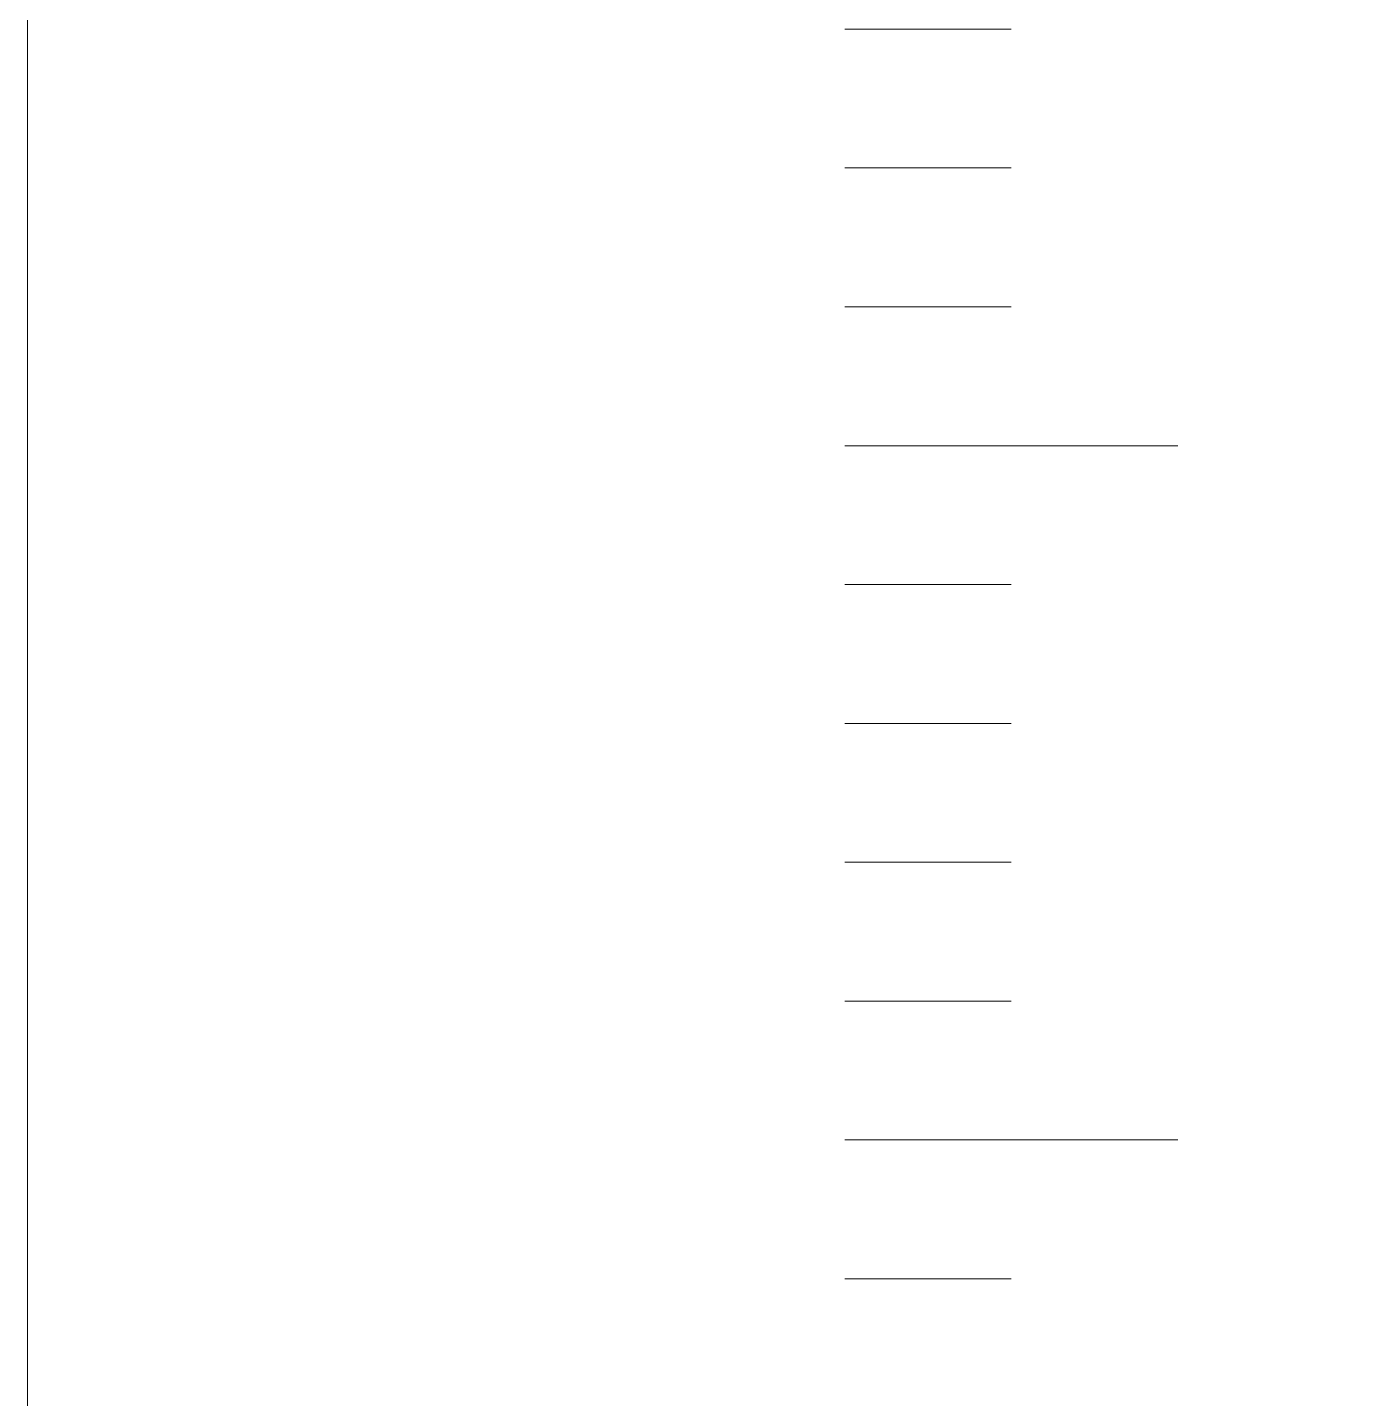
# Model space of a CAD drawing. Header units: millimetres. Extents: x 395 to 1406, y -158 to 315.
# Drawn here: x 1111.72 to 1127.43, y 64.87 to 81.04 of the extents above; entities that cross this region are included whole.
import ezdxf

# ---------------------------------------------------------------- set-up
doc = ezdxf.new("R2010")
doc.units = ezdxf.units.MM
doc.header["$MEASUREMENT"] = 0
doc.layers.add('layer 1', color=7, linetype='Continuous')

msp = doc.modelspace()

# ---------------------------------------------------------------- linework, layer by layer
at = {"layer": 'layer 1', "color": 142, "lineweight": 20}
msp.add_open_spline([(1113.8754, 166.8224), (1113.8754, 166.8224), (1253.5554, 166.8224), (1253.5554, 166.8224), (1253.5554, 166.8224), (1254.7434, 166.8224), (1255.7155, 165.8503), (1255.7155, 164.6624), (1255.7155, 164.6624), (1255.7155, 164.6624), (1255.7155, 24.9824), (1255.7155, 24.9824), (1255.7155, 24.9824), (1255.7155, 23.7944), (1254.7434, 22.8223), (1253.5554, 22.8223), (1253.5554, 22.8223), (1253.5554, 22.8223), (1113.8754, 22.8223), (1113.8754, 22.8223), (1113.8754, 22.8223), (1112.6875, 22.8223), (1111.7154, 23.7944), (1111.7154, 24.9824), (1111.7154, 24.9824), (1111.7154, 24.9824), (1111.7154, 164.6624), (1111.7154, 164.6624), (1111.7154, 164.6624), (1111.7154, 165.8503), (1112.6875, 166.8224), (1113.8754, 166.8224)], degree=3, knots=[0, 0, 0, 0, 0.1111111, 0.1111111, 0.1111111, 0.1111111, 0.2222222, 0.2222222, 0.2222222, 0.2222222, 0.3333333, 0.3333333, 0.3333333, 0.3333333, 0.4444444, 0.4444444, 0.4444444, 0.4444445, 0.5555556, 0.5555556, 0.5555556, 0.5555556, 0.6666667, 0.6666667, 0.6666667, 0.6666667, 0.7777778, 0.7777778, 0.7777778, 0.7777778, 1, 1, 1, 1], dxfattribs=at)
at = {"layer": 'layer 1', "color": 1, "lineweight": 20}
for points in [[(1121.3585, 81.0233), (1121.3585, 81.0233), (1123.3223, 81.0233), (1123.3223, 81.0233)], [(1121.3585, 79.3854), (1121.3585, 79.3854), (1123.3223, 79.3854), (1123.3223, 79.3854)], [(1121.3585, 77.7475), (1121.3585, 77.7475), (1123.3223, 77.7475), (1123.3223, 77.7475)], [(1121.3585, 76.1097), (1121.3585, 76.1097), (1125.286, 76.1097), (1125.286, 76.1097)], [(1121.3585, 74.4718), (1121.3585, 74.4718), (1123.3223, 74.4718), (1123.3223, 74.4718)], [(1121.3585, 72.8339), (1121.3585, 72.8339), (1123.3223, 72.8339), (1123.3223, 72.8339)], [(1121.3585, 71.1961), (1121.3585, 71.1961), (1123.3223, 71.1961), (1123.3223, 71.1961)], [(1121.3585, 69.5582), (1121.3585, 69.5582), (1123.3223, 69.5582), (1123.3223, 69.5582)], [(1121.3585, 67.9204), (1121.3585, 67.9204), (1125.286, 67.9204), (1125.286, 67.9204)], [(1121.3585, 66.2825), (1121.3585, 66.2825), (1123.3223, 66.2825), (1123.3223, 66.2825)]]:
    msp.add_open_spline(points, degree=3, dxfattribs=at)

doc.saveas('drawing.dxf')
